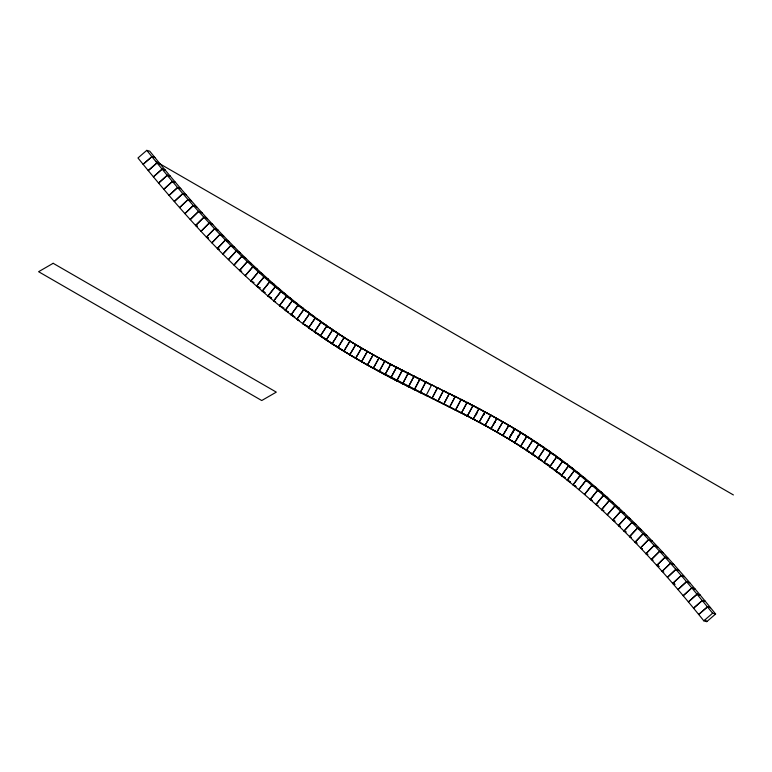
<?xml version="1.0" encoding="UTF-8"?>
<svg xmlns="http://www.w3.org/2000/svg" width="772" height="772" viewBox="0 0 772 772"><rect width="100%" height="100%" fill="white"/><g stroke="black" fill="none" stroke-linecap="round" stroke-linejoin="round"><path stroke-width="1.16" d="M391.23 378.068L379.197 371.419L384.89 361.093L373.165 354.715L367.404 365.002L461.936 413.377L420.383 392.292L425.835 381.85L449.815 394.154M438.467 401.701L432.137 398.062L437.599 387.621L446.872 392.707M426.713 395.93L414.506 389.406L419.968 378.955L431.268 384.967M420.383 392.292L425.845 381.85M432.137 398.062L437.599 387.621M444.334 404.586L438.023 400.957L443.485 390.516M420.817 393.035L408.62 386.492L414.101 376.051L431.191 385.006M414.506 389.406L419.978 378.965M438.023 400.957L443.495 390.526L455.692 397.059L451.774 395.119M450.192 407.491L443.9 403.872L449.381 393.43M414.921 390.111L402.743 383.559L408.234 373.127L426.298 382.594M408.62 386.492L414.12 376.07M443.9 403.872L449.4 393.44L460.672 399.481M456.049 410.414L449.786 406.805L455.277 396.383M409.006 387.158L396.856 380.586L402.386 370.174L408.263 373.146L402.743 383.559M449.786 406.805L455.306 396.393L465.381 401.768M491.011 415.317L502.804 421.869L496.907 432.069L508.632 438.911L485.115 425.362L455.663 409.778L461.193 399.365M413.551 376.253L396.528 367.183L390.97 377.585L403.09 384.176M396.856 380.586L402.415 370.193M455.663 409.778L461.222 399.375L478.254 408.523M467.108 402.386L461.55 412.779L479.48 422.496L473.332 418.945L478.978 408.6L473.082 405.493L467.436 415.838L473.632 419.408M396.567 367.211L390.97 377.585L397.204 381.165L385.083 374.526L390.68 364.152L402.762 370.772L391.964 365.127M490.027 414.786L467.147 402.405L461.55 412.779L467.784 416.369L461.897 413.358M467.436 415.838L473.043 405.464M379.197 371.419L384.842 361.064L396.876 367.723M385.083 374.526L390.728 364.172M475.841 415.24L476.971 413.174M385.286 374.931L373.301 368.244L378.994 357.918L385.093 361.441L367.327 351.434L361.518 361.692L373.378 368.456M473.332 418.945L479.026 408.629L490.008 414.738M479.422 422.467L485.318 425.633L479.219 422.12L484.922 411.804M373.301 368.244L379.052 357.957M479.219 422.12L484.98 411.833L508.7 425.266L496.83 418.424L490.934 415.104L485.115 425.362L502.813 435.476M485.115 425.362L490.876 415.075M494.032 423.703L495.18 421.647L494.003 423.683M367.404 365.002L373.223 354.753M361.518 361.692L367.395 351.472L355.68 344.65L349.726 354.83L367.424 365.108M361.576 348.124L355.622 358.305L361.499 348.085L373.301 354.888M496.907 432.069L502.861 421.898C587.26 468.932 655.717 539.203 715.605 614.02L706.785 621.643L703.813 620.823C646.646 549.587 582.059 482.278 502.804 435.553L508.758 425.372L514.596 428.74L512.212 432.812L514.596 428.74M509.829 436.884L511.016 434.848L509.761 436.846M379.341 371.728L343.829 351.27L349.861 341.137L361.518 348.018M349.726 354.83L355.757 344.698L349.861 341.137M502.804 435.553L508.835 425.42L520.482 432.31M508.555 438.872L514.451 442.433L508.7 439.114L514.731 428.991M355.622 344.457L344.051 337.528L337.933 347.612L355.477 358.15M343.829 351.27L349.938 341.185L344.051 337.528M508.7 439.114L514.808 429.039L526.379 435.968L520.791 432.745L514.586 442.771L520.26 446.042L514.374 442.385M514.586 442.771L520.704 432.696M349.726 340.809L338.252 333.832L332.047 343.868L349.504 354.541M524.14 448.628L520.473 446.525L526.765 436.556L532.265 439.712L526.678 436.498L520.473 446.525L525.134 449.207M332.452 330.049L343.839 337.055L332.452 330.049L326.17 340.018L343.53 350.835L337.933 347.612L344.138 337.586L338.252 333.832M338.339 333.89L332.047 343.868L337.557 347.024C258.832 298.561 195.625 229.323 137.966 157.98L146.786 150.357L149.749 151.177C204.58 219.219 264.593 284.752 337.962 333.214L326.662 326.16L320.293 336.071L331.584 343.125L326.17 340.018L332.539 330.107M534.707 455.451L526.359 450.375L532.738 440.465L538.152 443.562L532.641 440.407L526.359 450.375L531.86 453.54M535.778 456.348L532.236 454.322L538.702 444.479L544.019 447.519L538.615 444.411L532.236 454.322L536.743 456.908M312.757 330.262L308.568 327.888L315.121 318.093L326.218 325.224L320.891 322.175L314.426 332.028L319.753 335.077M326.662 326.16L332.085 329.268L326.759 326.228L320.293 336.071L325.62 339.12L321.702 336.418M541.24 460.16L538.103 458.375L544.665 448.6L549.886 451.572L544.569 448.532L538.103 458.375L542.533 460.913M320.978 322.242L314.426 332.028L319.656 335.009L314.773 331.555M549.085 465.439L543.961 462.534L550.619 452.817L555.743 455.721L550.523 452.749L543.961 462.534L549.182 465.506L546.258 463.432M303.628 309.64L308.675 312.477L303.724 309.707L296.882 319.29L298.861 320.39L296.882 319.29L303.628 309.64L314.513 316.829L309.369 313.914L302.72 323.632L307.854 326.546M315.121 318.093L320.361 321.075L315.217 318.16L308.568 327.888L312.679 330.213M556.458 457.072L549.799 466.79L552.877 468.527L549.799 466.79L556.554 457.149L561.591 459.977L550.619 452.817M309.466 313.982L302.72 323.632L307.767 326.479M560.578 473.911L555.637 471.152L562.489 461.579L567.43 464.339L562.392 461.502L555.637 471.152L559.661 473.419M568.308 466.047L561.456 475.61L565.403 477.82L561.456 475.61L568.404 466.114L573.239 468.807L562.489 461.579M282.33 307.198L279.474 305.635L286.508 296.207L292.298 300.858L297.056 303.473L292.202 300.781L285.264 310.286L288.178 311.898M570.103 481.738L567.256 480.174L574.3 470.756L579.048 473.371L574.204 470.679L567.256 480.174L570.161 481.786M292.298 300.858L285.264 310.286L288.12 311.849M580.081 475.427L573.036 484.845L575.883 486.408L573.036 484.845L580.177 475.504L584.829 478.032L580.081 475.427L574.3 470.756M271.628 298.011L267.971 296.033L275.189 286.759L280.931 291.604L285.505 294.074L280.834 291.526L273.713 300.877L275.575 301.9M286.508 296.207L291.266 298.822L286.605 296.274L279.474 305.635L284.144 308.173M280.931 291.604L273.713 300.877L275.536 301.871M591.777 485.212L584.539 494.466L591.873 485.289L596.331 487.663L591.777 485.212L580.177 475.504M269.553 281.905L262.248 291.102L264.931 292.53L262.248 291.102L269.65 281.983L274.031 284.289L269.553 281.905L275.276 286.846L279.753 289.23L275.189 286.759M275.276 286.846L267.971 296.033L271.551 297.944M597.586 490.249L590.252 499.426L592.037 500.381L590.252 499.426L597.682 490.336L602.044 492.623L597.586 490.249L591.873 485.289M252.589 281.838L250.871 280.95L258.359 271.908L264.034 277.032L268.338 279.261L263.947 276.955L256.545 286.065L260.058 287.917M595.945 504.483L603.376 495.383L607.738 497.67L603.463 495.47L595.945 504.483L598.088 505.583M264.034 277.032L256.545 286.065L259.981 287.85M609.137 500.613L601.62 509.626L603.752 510.726L601.62 509.626L609.224 500.69L613.412 502.813L609.137 500.613L603.463 495.47M258.359 271.908L262.663 274.137L258.446 271.995L250.871 280.95L254.027 282.562M614.869 505.921L607.265 514.856L614.956 506.007L619.048 508.053L614.869 505.921L609.224 500.69M241.742 256.285L245.785 258.273L241.829 256.362L234.003 265.085L241.742 256.285L247.339 261.66L251.382 263.648L247.262 261.573L239.6 270.451L241.655 271.483M614.879 521.148L612.871 520.174L620.649 511.402L624.664 513.361L620.572 511.325L612.871 520.174L614.927 521.197M247.339 261.66L239.6 270.451L241.617 271.445M620.427 526.514L618.459 525.568L626.324 516.883L630.251 518.765L626.237 516.806L618.459 525.568L620.466 526.552M236.261 250.919L228.425 259.633L236.338 250.997L240.217 252.83L236.261 250.919L241.829 256.362M625.947 531.947L624.017 531.049L631.959 522.451L635.81 524.246L631.882 522.364L624.017 531.049L625.986 531.995M230.789 245.477L222.886 254.113L230.867 245.554L234.678 247.31L230.789 245.477L236.338 250.997M637.489 528L629.547 536.608L631.467 537.505L629.547 536.608L637.566 528.087L641.339 529.804L637.489 528L631.959 522.451M219.943 234.37L223.677 236.049L220.01 234.447L211.885 242.862L219.943 234.37L225.434 240.034L229.168 241.713L225.356 239.957L217.376 248.526L219.277 249.404M643.066 533.713L635.047 542.233L636.929 543.092L635.047 542.233L643.144 533.79L646.839 535.43L643.066 533.713L637.566 528.087M225.434 240.034L217.376 248.526L219.238 249.366M648.615 539.493L640.519 547.937L642.362 548.757L640.519 547.937L648.683 539.57L652.301 541.133L648.615 539.493L643.144 533.79M209.202 223.002L212.792 224.536L209.26 223.069L201 231.349L209.202 223.002L214.626 228.792L218.225 230.326L214.558 228.715L206.433 237.129L208.266 237.94M647.727 554.45L645.952 553.707L654.193 545.408L657.744 546.894L654.125 545.341L645.952 553.707L647.766 554.489M214.626 228.792L206.433 237.129L208.228 237.901M651.365 559.536L659.606 551.247L663.148 552.733L659.674 551.324L651.365 559.536L653.131 560.279M203.866 217.221L195.605 225.492L197.371 226.225L195.605 225.492L203.924 217.289L207.398 218.688L203.866 217.221L209.26 223.069M659.298 566.436L656.74 565.432L665.117 557.288L668.533 558.629L665.049 557.22L656.74 565.432L658.477 566.137M198.558 211.383L190.23 219.586L198.616 211.451L202.023 212.782L198.558 211.383L203.924 217.289M662.087 571.386L670.463 563.242L673.879 564.583L670.53 563.309L662.087 571.386L663.795 572.052M193.27 205.497L184.884 213.632L193.328 205.555L196.677 206.819L193.27 205.497L198.616 211.451M188.011 199.543L179.567 207.62L188.069 199.61L191.359 200.816L188.011 199.543L193.328 205.555M182.781 193.55L174.279 201.56L182.829 193.608L186.071 194.756L182.781 193.55L188.069 199.61M674.844 584.211L672.692 583.458L681.251 575.526L684.484 576.655L681.193 575.458L672.692 583.458L674.882 584.259M177.57 187.509L169.02 195.451L177.618 187.567L180.812 188.648L177.57 187.509L182.829 193.608M686.511 581.634L677.951 589.576L686.569 581.702L689.743 582.763L686.511 581.634L681.251 575.526M691.799 587.868L683.181 595.733L691.847 587.926L694.964 588.93L691.799 587.868L686.569 581.702M167.215 175.283L158.569 183.118L167.263 175.34L170.361 176.305L167.215 175.283L177.618 187.567M156.957 162.892L148.214 170.622L157.005 162.95L160.007 163.809L156.957 162.892L167.263 175.34M703.813 620.823L712.633 613.2L715.605 614.02M414.535 376.746L419.437 379.197M461.569 400.002L466.481 402.473M467.456 402.965L473.342 405.975L467.147 402.405M403.746 371.274L408.649 373.783M386.077 361.962L390.989 364.606L384.842 361.064M485.26 425.604L491.156 428.846M294.952 316.993L291.063 314.831L297.905 305.258L302.856 308.028L297.905 305.258L292.202 300.781M294.035 316.491L291.063 314.831L298.002 305.326L303.724 309.707M491.088 428.807L496.985 432.127M437.145 387.853L431.722 384.736L426.26 395.177L432.6 398.815M408.234 373.127L413.638 376.234M396.528 367.183L402.762 370.772M155.645 161.387L733.4 494.948M478.978 408.6L485.125 412.142M355.68 344.65L379.197 358.198M355.554 358.198L361.45 361.672M520.791 432.745L526.678 436.498M520.174 445.994L524.101 448.493M526.765 436.556L532.641 440.407M525.973 449.69L528.917 451.61M532.738 440.465L538.615 444.411M320.891 322.175L326.759 326.228M538.702 444.479L544.569 448.532M537.553 457.362L541.462 460.064M544.665 448.6L550.523 452.749M309.369 313.914L315.217 318.16M556.554 457.149L562.392 461.502M554.836 469.627L556.506 470.872M290.947 313.625L292.607 314.928M568.404 466.114L574.204 470.679M280.834 291.526L286.605 296.274M263.947 276.955L269.65 281.983M597.682 490.336L603.376 495.383M258.446 271.995L247.262 261.573M614.956 506.007L620.572 511.325M620.649 511.402L626.237 516.806M626.324 516.883L631.882 522.364M225.356 239.957L230.867 245.554M214.558 228.715L220.01 234.447M648.683 539.57L654.125 545.341M654.193 545.408L659.606 551.247M659.674 551.324L665.049 557.22M665.117 557.288L670.463 563.242M670.53 563.309L681.193 575.458M691.847 587.926L712.633 613.2M157.005 162.95L146.786 150.357M705.328 619.829L706.785 621.643M484.555 413.174L483.426 415.249L484.555 413.174M496.83 418.424L491.011 428.682L496.898 418.463M518.678 435.34L517.472 437.367L518.649 435.331M585.938 480.271L578.797 489.612L586.035 480.348L590.59 482.799L585.938 480.271M252.801 266.784L245.216 275.739L252.888 266.861L257.008 268.936L252.801 266.784M675.847 569.321L667.404 577.398L675.905 569.389L679.196 570.585L675.847 569.321M172.378 181.42L163.78 189.304L172.426 181.478L175.572 182.501L172.378 181.42M697.048 594.141L688.383 601.948L697.097 594.199L700.165 595.135L697.048 594.141M162.081 169.107L153.377 176.885L162.12 169.165L165.169 170.081L162.081 169.107M702.279 600.452L693.555 608.201L702.327 600.51L705.338 601.388L702.279 600.452M151.862 156.648L143.081 164.311L151.901 156.697L154.873 157.507L151.862 156.648M707.47 606.802L698.699 614.493L707.519 606.869L710.491 607.68L707.47 606.802M53.162 263.3L38.6 271.705L261.737 400.533L276.299 392.128L53.162 263.3"/></g></svg>
